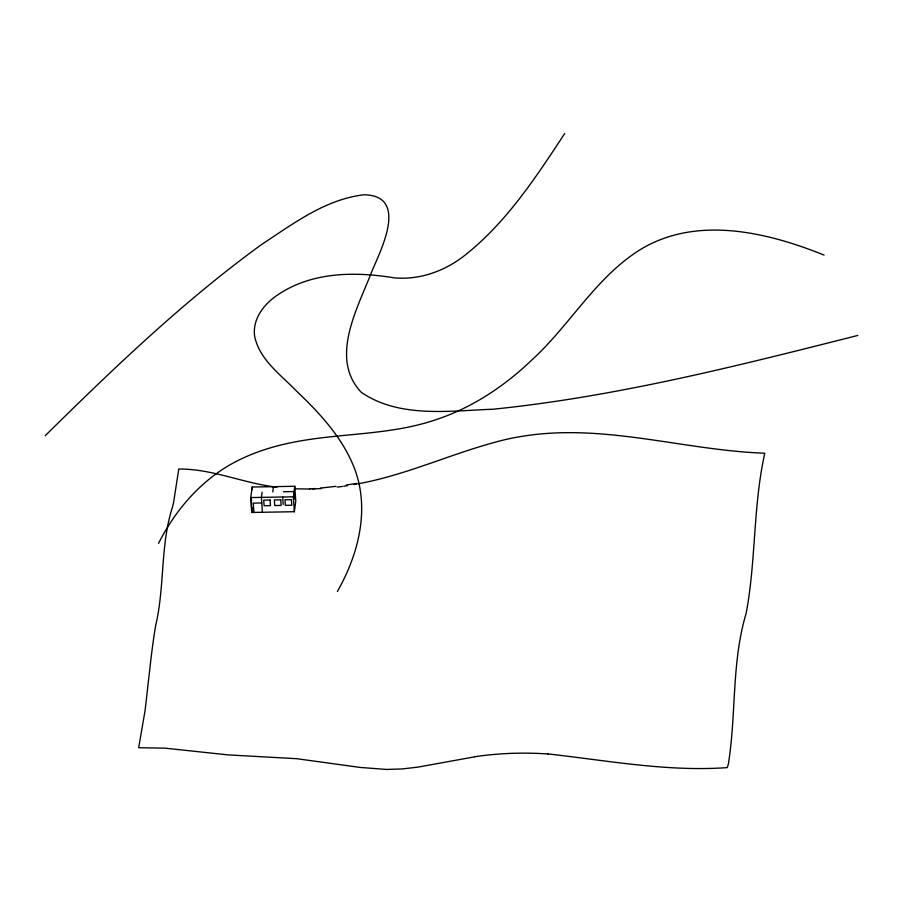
<?xml version="1.0" encoding="UTF-8"?>
<svg xmlns="http://www.w3.org/2000/svg" width="903" height="903" viewBox="0 0 903 903"><rect width="100%" height="100%" fill="white"/><g stroke="black" fill="none" stroke-linecap="round" stroke-linejoin="round"><path stroke-width="1.35" d="M250.752 497.564L252.174 487.033L294.796 486.288L295.778 501.176L294.355 511.708L251.734 512.464L250.752 497.564L293.362 496.819L294.796 486.288M251.429 499.077L251.519 506.764M251.734 512.464L252.377 507.723M262.118 492.112L261.407 497.384L262.389 512.272M272.774 491.932L273.485 486.661M337.383 591.465C358.333 554.724 370.162 509.269 354.427 468.341C342.542 437.492 319.504 412.931 295.924 390.502C280.325 374.384 259.59 359.71 254.691 336.503C252.14 319.843 263.292 304.909 276.307 295.868C310.485 271.826 354.224 271.284 393.922 277.819C418.473 280.19 442.91 271.769 462.483 257.141C505.308 224.204 535.366 178.162 564.691 133.554M158.522 543.38C176.299 508.186 203.739 477.123 239.577 459.74A137.933 67.499 -3.8 0 1 287.007 443.587C336.176 432.56 387.906 436.172 435.968 419.681C472.077 407.761 504.405 386.281 531.72 360.071C569.974 325.272 595.619 277.469 640.193 249.668C696.585 215.286 766.85 232.037 824.112 255.097M45.15 435.743C113.643 368.266 183.354 301.354 261.283 244.713C292.899 223.955 325.362 199.179 364.09 194.788C408.811 195.658 381.111 249.442 371.855 271.363C357.994 307.641 328.884 358.039 361.279 392.32C399.465 418.484 449.446 410.752 493.015 409.228C616.693 396.62 737.593 365.85 857.85 335.431M357.972 483.816C409.24 474.481 456.466 451.094 507.023 439.197A222.307 192.915 7.7 0 1 522.555 436.273C603.926 422.999 683.966 450.36 764.796 453.216C752.978 505.906 756.116 560.515 746.138 613.408C731.441 662.204 736.408 713.968 728.394 763.814A87.647 7.596 89 0 1 727.084 767.629C666.843 771.873 607.493 760.529 547.952 753.926M354.089 484.539L356.685 484.053M474.764 756.816L417.784 767.144L402.185 768.927L386.495 769.446L360.15 767.437L296.669 758.689L228.278 754.908L164.922 748.158L138.69 747.707L145.101 710.39L150.056 666.775A549.679 47.611 89 0 1 155.677 625.35C164.922 586.51 160.136 545.446 172.417 507.317A237.85 20.6 89 0 0 173.647 502.079L178.771 469.041C207.927 468.77 235.412 479.832 263.71 485.159A191.955 166.57 7.7 0 0 276.95 487.259M356.753 483.421L346.368 484.945M343.716 486.232L347.61 485.645M337.225 487.101L342.418 486.424M335.972 486.345L320.373 488.071M309.943 488.907L315.158 488.534M321.592 488.557L312.449 488.963M283.429 491.74L294.073 491.559L294.57 498.998M261.768 502.971L253.246 503.118L253.867 512.419M309.831 489.02L295.405 488.828M293.362 496.819L294.355 511.708M282.707 497.011L283.203 504.45M252.174 487.033L252.355 489.742M474.741 756.725A297.877 258.484 7.7 0 1 547.952 753.994M270.11 500.025L263.721 500.138L264.094 505.725L270.482 505.612L270.11 500.025M280.765 499.833L274.377 499.946L274.738 505.533L281.138 505.42L280.765 499.833M291.421 499.652L285.021 499.765L285.393 505.341L291.793 505.24L291.421 499.652"/></g></svg>
